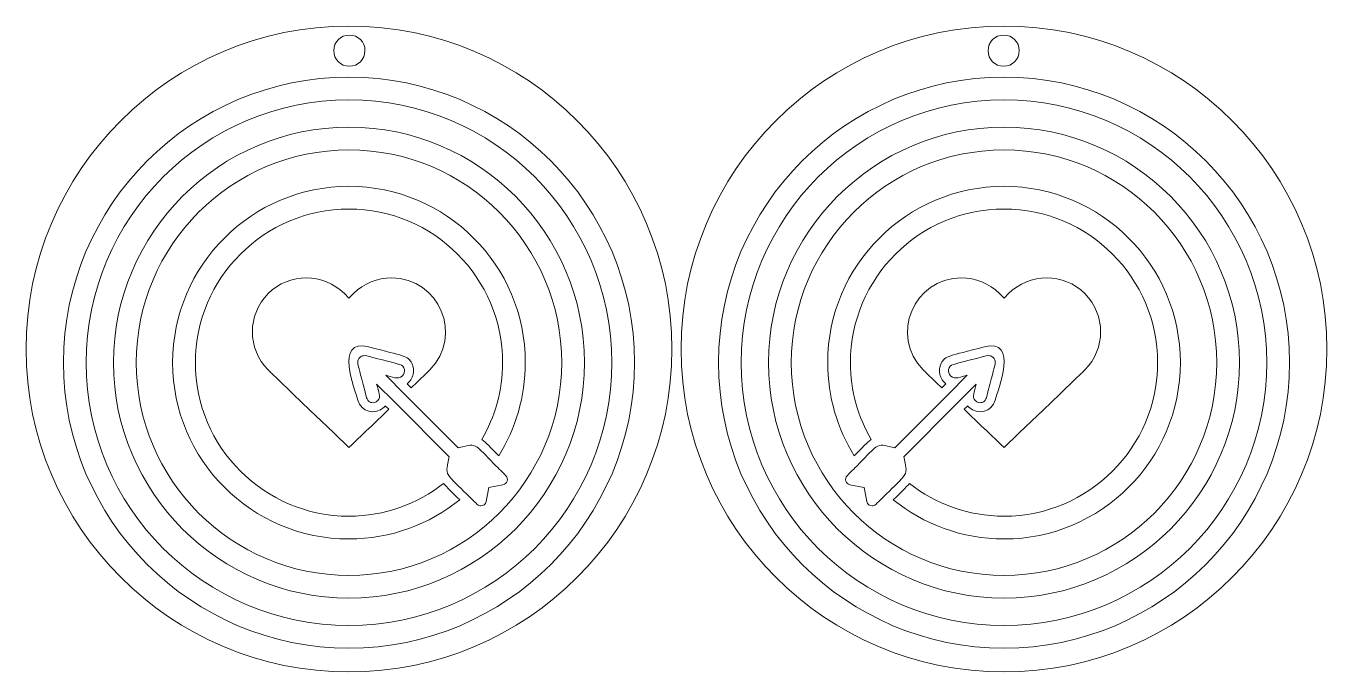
# Model space of a CAD drawing. Header units: inches. Extents: x 0.01 to 3.99, y -8.82 to -6.85.
import ezdxf

# ---------------------------------------------------------------- set-up
doc = ezdxf.new("R2010")
doc.units = ezdxf.units.IN
doc.header["$MEASUREMENT"] = 0
doc.layers.add('_U+0421_U+043B_U+043E_U+0439 1', color=7, linetype='Continuous')

# ---------------------------------------------------------------- blocks, each defined once
blk = doc.blocks.new('block 2')
at = {"layer": '_U+0421_U+043B_U+043E_U+0439 1', "color": 7, "lineweight": 18, "true_color": 0xffffff}
for points in [[(0.9993, -7.1589), (0.6029, -7.1589), (0.2804, -7.4815), (0.2804, -7.8779), (0.2804, -8.2743), (0.6029, -8.5968), (0.9993, -8.5968), (1.3957, -8.5968), (1.7182, -8.2743), (1.7182, -7.8779), (1.7182, -7.4815), (1.3957, -7.1589), (0.9993, -7.1589)], [(0.9993, -8.5274), (0.6412, -8.5274), (0.3498, -8.236), (0.3498, -7.8779), (0.3498, -7.5197), (0.6412, -7.2284), (0.9993, -7.2284), (1.3574, -7.2284), (1.6488, -7.5197), (1.6488, -7.8779), (1.6488, -8.236), (1.3574, -8.5274), (0.9993, -8.5274)]]:
    blk.add_open_spline(points, degree=3, knots=[0, 0, 0, 0, 1, 1, 1, 2, 2, 2, 3, 3, 3, 4, 4, 4, 4], dxfattribs=at)
blk = doc.blocks.new('block 3')
at = {"layer": '_U+0421_U+043B_U+043E_U+0439 1', "color": 7, "lineweight": 18, "true_color": 0xffffff}
for points in [[(0.9993, -7.0062), (0.5186, -7.0062), (0.1276, -7.3972), (0.1276, -7.8779), (0.1276, -8.3585), (0.5186, -8.7496), (0.9993, -8.7496), (1.4799, -8.7496), (1.871, -8.3585), (1.871, -7.8779), (1.871, -7.3972), (1.4799, -7.0062), (0.9993, -7.0062)], [(0.9993, -8.6801), (0.5569, -8.6801), (0.197, -8.3202), (0.197, -7.8779), (0.197, -7.4355), (0.5569, -7.0756), (0.9993, -7.0756), (1.4416, -7.0756), (1.8015, -7.4355), (1.8015, -7.8779), (1.8015, -8.3202), (1.4416, -8.6801), (0.9993, -8.6801)]]:
    blk.add_open_spline(points, degree=3, knots=[0, 0, 0, 0, 1, 1, 1, 2, 2, 2, 3, 3, 3, 4, 4, 4, 4], dxfattribs=at)
blk = doc.blocks.new('block 4')
at = {"layer": '_U+0421_U+043B_U+043E_U+0439 1', "color": 7, "lineweight": 18, "true_color": 0xffffff}
for points in [[(2.2804, -7.8779), (2.2804, -8.2743), (2.6029, -8.5968), (2.9993, -8.5968), (3.3957, -8.5968), (3.7182, -8.2743), (3.7182, -7.8779), (3.7182, -7.4815), (3.3957, -7.1589), (2.9993, -7.1589), (2.6029, -7.1589), (2.2804, -7.4815), (2.2804, -7.8779)], [(2.3498, -7.8779), (2.3498, -7.5197), (2.6412, -7.2284), (2.9993, -7.2284), (3.3574, -7.2284), (3.6488, -7.5197), (3.6488, -7.8779), (3.6488, -8.236), (3.3574, -8.5274), (2.9993, -8.5274), (2.6412, -8.5274), (2.3498, -8.236), (2.3498, -7.8779)]]:
    blk.add_open_spline(points, degree=3, knots=[0, 0, 0, 0, 1, 1, 1, 2, 2, 2, 3, 3, 3, 4, 4, 4, 4], dxfattribs=at)
blk = doc.blocks.new('block 5')
at = {"layer": '_U+0421_U+043B_U+043E_U+0439 1', "color": 7, "lineweight": 18, "true_color": 0xffffff}
for points in [[(2.1276, -7.8779), (2.1276, -8.3585), (2.5186, -8.7496), (2.9993, -8.7496), (3.4799, -8.7496), (3.871, -8.3585), (3.871, -7.8779), (3.871, -7.3972), (3.4799, -7.0062), (2.9993, -7.0062), (2.5186, -7.0062), (2.1276, -7.3972), (2.1276, -7.8779)], [(2.197, -7.8779), (2.197, -7.4355), (2.5569, -7.0756), (2.9993, -7.0756), (3.4416, -7.0756), (3.8015, -7.4355), (3.8015, -7.8779), (3.8015, -8.3202), (3.4416, -8.6801), (2.9993, -8.6801), (2.5569, -8.6801), (2.197, -8.3202), (2.197, -7.8779)]]:
    blk.add_open_spline(points, degree=3, knots=[0, 0, 0, 0, 1, 1, 1, 2, 2, 2, 3, 3, 3, 4, 4, 4, 4], dxfattribs=at)

msp = doc.modelspace()

# ---------------------------------------------------------------- linework, layer by layer
at = {"layer": '_U+0421_U+043B_U+043E_U+0439 1', "color": 242, "lineweight": 18, "true_color": 0xc1272d}
for points in [[(1.9854, -7.8362), (1.9854, -8.38), (1.543, -8.8223), (0.9993, -8.8223), (0.4555, -8.8223), (0.0132, -8.38), (0.0132, -7.8362), (0.0132, -7.2925), (0.4555, -6.8501), (0.9993, -6.8501), (1.543, -6.8501), (1.9854, -7.2925), (1.9854, -7.8362)], [(2.9993, -6.8501), (3.543, -6.8501), (3.9854, -7.2925), (3.9854, -7.8362), (3.9854, -8.38), (3.543, -8.8223), (2.9993, -8.8223), (2.4555, -8.8223), (2.0132, -8.38), (2.0132, -7.8362), (2.0132, -7.2925), (2.4555, -6.8501), (2.9993, -6.8501)], [(0.9527, -6.9252), (0.9526, -6.9515), (0.9739, -6.9729), (1.0003, -6.973), (1.0266, -6.973), (1.048, -6.9517), (1.0481, -6.9254), (1.0482, -6.8991), (1.0269, -6.8777), (1.0005, -6.8776), (0.9742, -6.8775), (0.9528, -6.8988), (0.9527, -6.9252)], [(2.998, -6.8776), (2.9717, -6.8777), (2.9504, -6.8991), (2.9505, -6.9254), (2.9505, -6.9517), (2.972, -6.973), (2.9983, -6.973), (3.0246, -6.9729), (3.0459, -6.9515), (3.0458, -6.9252), (3.0458, -6.8988), (3.0244, -6.8775), (2.998, -6.8776)]]:
    msp.add_open_spline(points, degree=3, knots=[0, 0, 0, 0, 1, 1, 1, 2, 2, 2, 3, 3, 3, 4, 4, 4, 4], dxfattribs=at)
at = {"layer": '_U+0421_U+043B_U+043E_U+0439 1', "color": 7, "lineweight": 18, "true_color": 0xffffff}
for points, knots in [([(1.3373, -8.2966), (1.2448, -8.3713), (1.1272, -8.4162), (0.9992, -8.4162), (0.7024, -8.4162), (0.4609, -8.1748), (0.4609, -7.8778), (0.4609, -7.581), (0.7024, -7.3395), (0.9992, -7.3395), (1.2962, -7.3395), (1.5377, -7.581), (1.5377, -7.8778), (1.5377, -7.982), (1.508, -8.0794), (1.4566, -8.1619), (1.432, -8.1369), (1.4169, -8.1216), (1.4049, -8.1128), (1.4452, -8.0438), (1.4683, -7.9634), (1.4683, -7.8778), (1.4683, -7.6192), (1.2578, -7.409), (0.9992, -7.409), (0.7408, -7.409), (0.5303, -7.6192), (0.5303, -7.8778), (0.5303, -8.1365), (0.7408, -8.3467), (0.9992, -8.3467), (1.1081, -8.3467), (1.2085, -8.3094), (1.2883, -8.2469), (1.2987, -8.2588), (1.3144, -8.274), (1.3373, -8.2966)], [0, 0, 0, 0, 1, 1, 1, 2, 2, 2, 3, 3, 3, 4, 4, 4, 5, 5, 5, 6, 6, 6, 7, 7, 7, 8, 8, 8, 9, 9, 9, 10, 10, 10, 11, 11, 11, 12, 12, 12, 12]), ([(2.7103, -8.2469), (2.79, -8.3094), (2.8904, -8.3467), (2.9993, -8.3467), (3.2578, -8.3467), (3.4682, -8.1365), (3.4682, -7.8778), (3.4682, -7.6192), (3.2578, -7.409), (2.9993, -7.409), (2.7407, -7.409), (2.5303, -7.6192), (2.5303, -7.8778), (2.5303, -7.9634), (2.5534, -8.0438), (2.5936, -8.1128), (2.5817, -8.1216), (2.5665, -8.1369), (2.542, -8.1619), (2.4906, -8.0794), (2.4609, -7.982), (2.4609, -7.8778), (2.4609, -7.581), (2.7024, -7.3395), (2.9993, -7.3395), (3.2961, -7.3395), (3.5377, -7.581), (3.5377, -7.8778), (3.5377, -8.1748), (3.2961, -8.4162), (2.9993, -8.4162), (2.8714, -8.4162), (2.7538, -8.3713), (2.6613, -8.2966), (2.6842, -8.274), (2.6999, -8.2588), (2.7103, -8.2469)], [0, 0, 0, 0, 1, 1, 1, 2, 2, 2, 3, 3, 3, 4, 4, 4, 5, 5, 5, 6, 6, 6, 7, 7, 7, 8, 8, 8, 9, 9, 9, 10, 10, 10, 11, 11, 11, 12, 12, 12, 12]), ([(1.1912, -7.8795), (1.1791, -7.8566), (1.168, -7.8583), (1.059, -7.8299), (0.9531, -7.8024), (1.0183, -7.9623), (1.026, -7.992), (1.036, -8.0287), (1.0805, -8.0395), (1.1063, -8.0138), (1.1077, -8.0124), (1.109, -8.0109), (1.1102, -8.0094), (1.1102, -8.0094), (1.121, -8.0202), (1.121, -8.0202), (1.0899, -8.0499), (1.0502, -8.088), (0.9992, -8.1367), (0.7383, -7.8869), (0.7717, -7.9191), (0.7526, -7.8999), (0.6883, -7.8356), (0.6883, -7.7315), (0.7526, -7.6672), (0.817, -7.6027), (0.9212, -7.603), (0.9853, -7.6672), (0.9853, -7.6672), (0.9992, -7.681), (0.9992, -7.681), (0.9992, -7.681), (1.0131, -7.6672), (1.0131, -7.6672), (1.0452, -7.6351), (1.0873, -7.619), (1.1295, -7.619), (1.2748, -7.619), (1.3499, -7.796), (1.2459, -7.8999), (1.2341, -7.9117), (1.2423, -7.9041), (1.1894, -7.9549), (1.1894, -7.9549), (1.177, -7.9426), (1.177, -7.9426), (1.1945, -7.9291), (1.2026, -7.901), (1.1912, -7.8795)], [0, 0, 0, 0, 1, 1, 1, 2, 2, 2, 3, 3, 3, 4, 4, 4, 5, 5, 5, 6, 6, 6, 7, 7, 7, 8, 8, 8, 9, 9, 9, 10, 10, 10, 11, 11, 11, 12, 12, 12, 13, 13, 13, 14, 14, 14, 15, 15, 15, 16, 16, 16, 16]), ([(2.8215, -7.9426), (2.8215, -7.9426), (2.8092, -7.9549), (2.8092, -7.9549), (2.7563, -7.9041), (2.7645, -7.9117), (2.7527, -7.8999), (2.6486, -7.796), (2.7238, -7.619), (2.869, -7.619), (2.9113, -7.619), (2.9534, -7.6351), (2.9854, -7.6672), (2.9854, -7.6672), (2.9993, -7.681), (2.9993, -7.681), (2.9993, -7.681), (3.0132, -7.6672), (3.0132, -7.6672), (3.0774, -7.603), (3.1815, -7.6027), (3.246, -7.6672), (3.3103, -7.7315), (3.3103, -7.8356), (3.246, -7.8999), (3.2268, -7.9191), (3.2603, -7.8869), (2.9993, -8.1367), (2.9484, -8.088), (2.9086, -8.0499), (2.8775, -8.0202), (2.8775, -8.0202), (2.8884, -8.0094), (2.8884, -8.0094), (2.8896, -8.0109), (2.8909, -8.0124), (2.8922, -8.0138), (2.9181, -8.0395), (2.9625, -8.0287), (2.9725, -7.992), (2.9803, -7.9623), (3.0454, -7.8024), (2.9396, -7.8299), (2.8306, -7.8583), (2.8195, -7.8566), (2.8074, -7.8795), (2.796, -7.901), (2.804, -7.9291), (2.8215, -7.9426)], [0, 0, 0, 0, 1, 1, 1, 2, 2, 2, 3, 3, 3, 4, 4, 4, 5, 5, 5, 6, 6, 6, 7, 7, 7, 8, 8, 8, 9, 9, 9, 10, 10, 10, 11, 11, 11, 12, 12, 12, 13, 13, 13, 14, 14, 14, 15, 15, 15, 16, 16, 16, 16]), ([(1.4781, -8.2231), (1.4876, -8.2326), (1.4823, -8.2483), (1.4695, -8.2506), (1.4695, -8.2506), (1.4263, -8.2587), (1.4263, -8.2587), (1.4263, -8.2587), (1.4183, -8.3019), (1.4183, -8.3019), (1.4167, -8.3102), (1.4095, -8.3153), (1.4022, -8.3153), (1.3981, -8.3153), (1.394, -8.3138), (1.3906, -8.3105), (1.3784, -8.2981), (1.3676, -8.2876), (1.3583, -8.2787), (1.3334, -8.2544), (1.3181, -8.2401), (1.3092, -8.2295), (1.2926, -8.2099), (1.2978, -8.2028), (1.3042, -8.168), (1.3042, -8.167), (1.3052, -8.166), (1.3052, -8.1651), (1.3052, -8.1651), (1.141, -8.001), (1.141, -8.001), (1.141, -8.001), (1.0838, -7.9438), (1.0838, -7.9438), (1.0898, -7.9667), (1.0984, -7.9824), (1.0866, -7.9941), (1.0842, -7.9965), (1.0815, -7.9984), (1.0776, -7.9994), (1.0667, -8.0027), (1.0558, -7.9956), (1.053, -7.9851), (1.0198, -7.8572), (1.0263, -7.8859), (1.0263, -7.872), (1.0259, -7.8716), (1.0278, -7.8676), (1.0283, -7.8673), (1.0283, -7.8659), (1.0338, -7.8606), (1.0349, -7.8597), (1.0351, -7.8597), (1.0405, -7.8569), (1.0406, -7.8569), (1.0409, -7.8572), (1.0413, -7.8572), (1.0416, -7.8569), (1.0417, -7.8569), (1.0441, -7.8563), (1.0487, -7.8563), (1.051, -7.8563), (1.1522, -7.8828), (1.1545, -7.8834), (1.1709, -7.887), (1.173, -7.9078), (1.1617, -7.9191), (1.1498, -7.9309), (1.1302, -7.9212), (1.1113, -7.9162), (1.1113, -7.9162), (1.1692, -7.9741), (1.1692, -7.9741), (1.1692, -7.9741), (1.3327, -8.1376), (1.3327, -8.1376), (1.3341, -8.1372), (1.3351, -8.1372), (1.3356, -8.1366), (1.3666, -8.1309), (1.3749, -8.1256), (1.3903, -8.1363), (1.4009, -8.1435), (1.4147, -8.1583), (1.441, -8.1853), (1.4512, -8.1959), (1.4634, -8.2084), (1.4781, -8.2231)], [0, 0, 0, 0, 1, 1, 1, 2, 2, 2, 3, 3, 3, 4, 4, 4, 5, 5, 5, 6, 6, 6, 7, 7, 7, 8, 8, 8, 9, 9, 9, 10, 10, 10, 11, 11, 11, 12, 12, 12, 13, 13, 13, 14, 14, 14, 15, 15, 15, 16, 16, 16, 17, 17, 17, 18, 18, 18, 19, 19, 19, 20, 20, 20, 21, 21, 21, 22, 22, 22, 23, 23, 23, 24, 24, 24, 25, 25, 25, 26, 26, 26, 27, 27, 27, 28, 28, 28, 29, 29, 29, 29]), ([(2.5575, -8.1853), (2.5839, -8.1583), (2.5977, -8.1435), (2.6082, -8.1363), (2.6236, -8.1256), (2.632, -8.1309), (2.6629, -8.1366), (2.6635, -8.1372), (2.6645, -8.1372), (2.6659, -8.1376), (2.6659, -8.1376), (2.8293, -7.9741), (2.8293, -7.9741), (2.8293, -7.9741), (2.8872, -7.9162), (2.8872, -7.9162), (2.8684, -7.9212), (2.8488, -7.9309), (2.8368, -7.9191), (2.8256, -7.9078), (2.8277, -7.887), (2.844, -7.8834), (2.8464, -7.8828), (2.9475, -7.8563), (2.9499, -7.8563), (2.9545, -7.8563), (2.9568, -7.8569), (2.957, -7.8569), (2.9572, -7.8572), (2.9577, -7.8572), (2.9579, -7.8569), (2.9581, -7.8569), (2.9635, -7.8597), (2.9636, -7.8597), (2.9647, -7.8606), (2.9703, -7.8659), (2.9703, -7.8673), (2.9707, -7.8676), (2.9727, -7.8716), (2.9722, -7.872), (2.9722, -7.8859), (2.9788, -7.8572), (2.9456, -7.9851), (2.9428, -7.9956), (2.9318, -8.0027), (2.921, -7.9994), (2.9171, -7.9984), (2.9143, -7.9965), (2.912, -7.9941), (2.9002, -7.9824), (2.9088, -7.9667), (2.9147, -7.9438), (2.9147, -7.9438), (2.8575, -8.001), (2.8575, -8.001), (2.8575, -8.001), (2.6934, -8.1651), (2.6934, -8.1651), (2.6934, -8.166), (2.6943, -8.167), (2.6943, -8.168), (2.7007, -8.2028), (2.706, -8.2099), (2.6893, -8.2295), (2.6804, -8.2401), (2.6652, -8.2544), (2.6403, -8.2787), (2.631, -8.2876), (2.6202, -8.2981), (2.6079, -8.3105), (2.6046, -8.3138), (2.6004, -8.3153), (2.5964, -8.3153), (2.589, -8.3153), (2.5818, -8.3102), (2.5803, -8.3019), (2.5803, -8.3019), (2.5722, -8.2587), (2.5722, -8.2587), (2.5722, -8.2587), (2.529, -8.2506), (2.529, -8.2506), (2.5163, -8.2483), (2.511, -8.2326), (2.5204, -8.2231), (2.5352, -8.2084), (2.5474, -8.1959), (2.5575, -8.1853)], [0, 0, 0, 0, 1, 1, 1, 2, 2, 2, 3, 3, 3, 4, 4, 4, 5, 5, 5, 6, 6, 6, 7, 7, 7, 8, 8, 8, 9, 9, 9, 10, 10, 10, 11, 11, 11, 12, 12, 12, 13, 13, 13, 14, 14, 14, 15, 15, 15, 16, 16, 16, 17, 17, 17, 18, 18, 18, 19, 19, 19, 20, 20, 20, 21, 21, 21, 22, 22, 22, 23, 23, 23, 24, 24, 24, 25, 25, 25, 26, 26, 26, 27, 27, 27, 28, 28, 28, 29, 29, 29, 29])]:
    msp.add_open_spline(points, degree=3, knots=knots, dxfattribs=at)

# ---------------------------------------------------------------- block references
at = {"layer": '_U+0421_U+043B_U+043E_U+0439 1'}
for name in ['block 3', 'block 5', 'block 2', 'block 4']:
    msp.add_blockref(name, (0, 0), dxfattribs=at)

doc.saveas('drawing.dxf')
